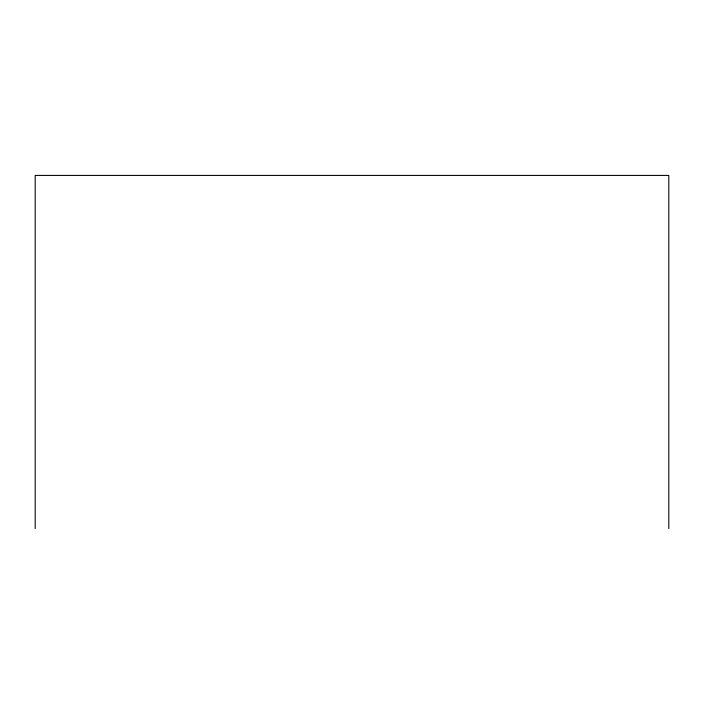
<?xml version="1.0" encoding="UTF-8"?>
<svg xmlns="http://www.w3.org/2000/svg" width="704" height="704" viewBox="0 0 704 704"><rect width="100%" height="100%" fill="white"/><g stroke="black" fill="none" stroke-linecap="round" stroke-linejoin="round"><path stroke-width="1.06" d="M668.8 528.581L668.8 175.419L35.2 175.419L35.2 528.581"/></g></svg>
